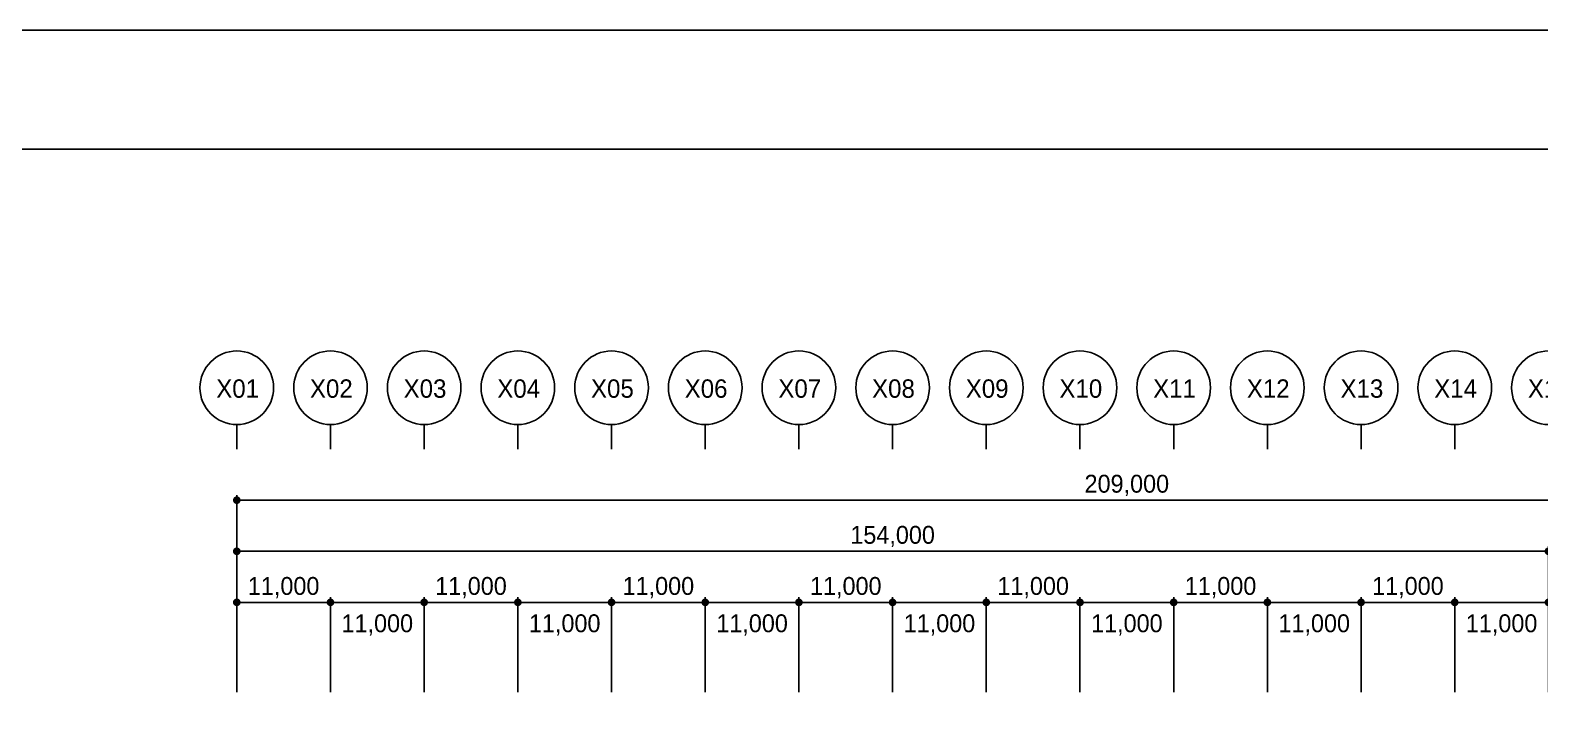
# Model space of a CAD drawing. Header units: millimetres. Extents: x 4754612 to 5801174, y 2368242 to 2777223.
# Drawn here: x 4883407 to 5060649, y 2645428 to 2724642 of the extents above; entities that cross this region are included whole.
import ezdxf
from ezdxf.enums import TextEntityAlignment as Align

# ---------------------------------------------------------------- set-up
doc = ezdxf.new("R2010")
doc.units = ezdxf.units.MM
doc.header["$LTSCALE"] = 1000
doc.layers.get('DEFPOINTS').update_dxf_attribs({"color": 151})
doc.layers.add('3 dim0', color=7, linetype='Continuous')
doc.layers.add('SYM-2', color=7, linetype='Continuous')
doc.layers.add('Guide-line', color=151, linetype='Continuous', plot=False)
doc.styles.add('AUDIT_D_190715091641-0', font='')
doc.styles.add('돋움', font='')
doc.styles.get('AUDIT_D_190715091641-0').set_extended_font_data('Dotum')
doc.styles.get('돋움').set_extended_font_data('Dotum')
doc.dimstyles.new('scale600', dxfattribs={"dimscale": 600, "dimtxt": 2, "dimasz": 1, "dimexe": 1, "dimexo": 2.5, "dimgap": 0.8, "dimtad": 1, "dimdec": 0, "dimzin": 0, "dimdsep": 46, "dimlunit": 6, "dimtxsty": 'AUDIT_D_190715091641-0', "dimblk": 'DOT', "dimcen": 0, "dimdle": 1, "dimclrd": 256, "dimclre": 256, "dimclrt": 3, "dimadec": 0, "dimazin": 0, "dimtfac": 1, "dimtdec": 0, "dimtix": 1, "dimtmove": 2, "dimatfit": 3, "dimldrblk": 'DOT', "dimfxl": 0, "dimtolj": 1, "dimtzin": 0, "dimarcsym": 0})

# ---------------------------------------------------------------- blocks, each defined once
blk = doc.blocks.new('xxxxxxxx')
at = {"layer": 'DEFPOINTS', "linetype": 'ByBlock'}
for points in [[(44842066, -10941107), (45346066, -10941107), (45346066, -11297507), (44842066, -11297507)], [(44856466, -10955083), (45292815, -10955083), (45292815, -11282683), (44856466, -11282683)]]:
    blk.add_lwpolyline(points, close=True, dxfattribs=at)
blk = doc.blocks.new('_Dot')
at = {"color": 0, "linetype": 'ByBlock', "lineweight": -2}
blk.add_line((-0.5, 0), (-1, 0), dxfattribs=at)
at = {"color": 0, "linetype": 'ByBlock', "const_width": 0.5}
blk.add_lwpolyline([(-0.25, 0, 1), (0.25, 0, 1)], format="xyb", close=True, dxfattribs=at)
blk = doc.blocks.new('*D82')
at = {"layer": '3 dim0', "lineweight": -2, "transparency": 16777216}
for p, q in [((4907663, 2646928), (4907663, 2664057)), ((5061663, 2646928), (5061663, 2664057)), ((5060763, 2663457), (4908563, 2663457))]:
    blk.add_line(p, q, dxfattribs=at)
at = {"layer": 'DEFPOINTS', "color": 0, "transparency": 16777216}
for p in [(4907663, 2663457), (4907663, 2645428), (5061663, 2645428)]:
    blk.add_point(p, dxfattribs=at)
at = {"layer": '3 dim0', "lineweight": -2, "transparency": 16777216, "xscale": 900, "yscale": 900, "zscale": 900, "rotation": 180}
blk.add_blockref('_Dot', (4907663, 2663457), dxfattribs=at)
at = {"layer": '3 dim0', "lineweight": -2, "transparency": 16777216, "xscale": 900, "yscale": 900, "zscale": 900}
blk.add_blockref('_Dot', (5061663, 2663457), dxfattribs=at)
at = {"layer": '3 dim0', "color": 3, "transparency": 16777216, "insert": (4984663, 2665191), "char_height": 2100, "attachment_point": 5, "style": 'AUDIT_D_190715091641-0'}
blk.add_mtext('\\A1;154,000', dxfattribs=at)
blk = doc.blocks.new('*D83')
at = {"layer": '3 dim0', "lineweight": -2, "transparency": 16777216}
for p, q in [((4907663, 2646928), (4907663, 2658057)), ((4917763, 2657457), (4908563, 2657457)), ((4918663, 2646928), (4918663, 2658057))]:
    blk.add_line(p, q, dxfattribs=at)
at = {"layer": 'DEFPOINTS', "color": 0, "transparency": 16777216}
for p in [(4907663, 2657457), (4907663, 2645428), (4918663, 2645428)]:
    blk.add_point(p, dxfattribs=at)
at = {"layer": '3 dim0', "lineweight": -2, "transparency": 16777216, "xscale": 900, "yscale": 900, "zscale": 900, "rotation": 180}
blk.add_blockref('_Dot', (4907663, 2657457), dxfattribs=at)
at = {"layer": '3 dim0', "lineweight": -2, "transparency": 16777216, "xscale": 900, "yscale": 900, "zscale": 900}
blk.add_blockref('_Dot', (4918663, 2657457), dxfattribs=at)
at = {"layer": '3 dim0', "color": 3, "transparency": 16777216, "insert": (4913163, 2659191), "char_height": 2100, "attachment_point": 5, "style": 'AUDIT_D_190715091641-0'}
blk.add_mtext('\\A1;11,000', dxfattribs=at)
blk = doc.blocks.new('*D84')
at = {"layer": '3 dim0', "lineweight": -2, "transparency": 16777216}
for p, q in [((4918663, 2646928), (4918663, 2658057)), ((4928763, 2657457), (4919563, 2657457)), ((4929663, 2646928), (4929663, 2658057))]:
    blk.add_line(p, q, dxfattribs=at)
at = {"layer": 'DEFPOINTS', "color": 0, "transparency": 16777216}
for p in [(4918663, 2657457), (4918663, 2645428), (4929663, 2645428)]:
    blk.add_point(p, dxfattribs=at)
at = {"layer": '3 dim0', "lineweight": -2, "transparency": 16777216, "xscale": 900, "yscale": 900, "zscale": 900, "rotation": 180}
blk.add_blockref('_Dot', (4918663, 2657457), dxfattribs=at)
at = {"layer": '3 dim0', "lineweight": -2, "transparency": 16777216, "xscale": 900, "yscale": 900, "zscale": 900}
blk.add_blockref('_Dot', (4929663, 2657457), dxfattribs=at)
at = {"layer": '3 dim0', "color": 3, "transparency": 16777216, "insert": (4924163, 2654807), "char_height": 2100, "attachment_point": 5, "style": 'AUDIT_D_190715091641-0'}
blk.add_mtext('\\A1;11,000', dxfattribs=at)
blk = doc.blocks.new('*D85')
at = {"layer": '3 dim0', "lineweight": -2, "transparency": 16777216}
for p, q in [((4940663, 2646928), (4940663, 2658057)), ((4950763, 2657457), (4941563, 2657457)), ((4951663, 2646928), (4951663, 2658057))]:
    blk.add_line(p, q, dxfattribs=at)
at = {"layer": 'DEFPOINTS', "color": 0, "transparency": 16777216}
for p in [(4940663, 2657457), (4940663, 2645428), (4951663, 2645428)]:
    blk.add_point(p, dxfattribs=at)
at = {"layer": '3 dim0', "lineweight": -2, "transparency": 16777216, "xscale": 900, "yscale": 900, "zscale": 900, "rotation": 180}
blk.add_blockref('_Dot', (4940663, 2657457), dxfattribs=at)
at = {"layer": '3 dim0', "lineweight": -2, "transparency": 16777216, "xscale": 900, "yscale": 900, "zscale": 900}
blk.add_blockref('_Dot', (4951663, 2657457), dxfattribs=at)
at = {"layer": '3 dim0', "color": 3, "transparency": 16777216, "insert": (4946163, 2654807), "char_height": 2100, "attachment_point": 5, "style": 'AUDIT_D_190715091641-0'}
blk.add_mtext('\\A1;11,000', dxfattribs=at)
blk = doc.blocks.new('*D86')
at = {"layer": '3 dim0', "lineweight": -2, "transparency": 16777216}
for p, q in [((4929663, 2646928), (4929663, 2658057)), ((4939763, 2657457), (4930563, 2657457)), ((4940663, 2646928), (4940663, 2658057))]:
    blk.add_line(p, q, dxfattribs=at)
at = {"layer": 'DEFPOINTS', "color": 0, "transparency": 16777216}
for p in [(4929663, 2657457), (4929663, 2645428), (4940663, 2645428)]:
    blk.add_point(p, dxfattribs=at)
at = {"layer": '3 dim0', "lineweight": -2, "transparency": 16777216, "xscale": 900, "yscale": 900, "zscale": 900, "rotation": 180}
blk.add_blockref('_Dot', (4929663, 2657457), dxfattribs=at)
at = {"layer": '3 dim0', "lineweight": -2, "transparency": 16777216, "xscale": 900, "yscale": 900, "zscale": 900}
blk.add_blockref('_Dot', (4940663, 2657457), dxfattribs=at)
at = {"layer": '3 dim0', "color": 3, "transparency": 16777216, "insert": (4935163, 2659191), "char_height": 2100, "attachment_point": 5, "style": 'AUDIT_D_190715091641-0'}
blk.add_mtext('\\A1;11,000', dxfattribs=at)
blk = doc.blocks.new('*D87')
at = {"layer": '3 dim0', "lineweight": -2, "transparency": 16777216}
for p, q in [((4962663, 2646928), (4962663, 2658057)), ((4972763, 2657457), (4963563, 2657457)), ((4973663, 2646928), (4973663, 2658057))]:
    blk.add_line(p, q, dxfattribs=at)
at = {"layer": 'DEFPOINTS', "color": 0, "transparency": 16777216}
for p in [(4962663, 2657457), (4962663, 2645428), (4973663, 2645428)]:
    blk.add_point(p, dxfattribs=at)
at = {"layer": '3 dim0', "lineweight": -2, "transparency": 16777216, "xscale": 900, "yscale": 900, "zscale": 900, "rotation": 180}
blk.add_blockref('_Dot', (4962663, 2657457), dxfattribs=at)
at = {"layer": '3 dim0', "lineweight": -2, "transparency": 16777216, "xscale": 900, "yscale": 900, "zscale": 900}
blk.add_blockref('_Dot', (4973663, 2657457), dxfattribs=at)
at = {"layer": '3 dim0', "color": 3, "transparency": 16777216, "insert": (4968163, 2654807), "char_height": 2100, "attachment_point": 5, "style": 'AUDIT_D_190715091641-0'}
blk.add_mtext('\\A1;11,000', dxfattribs=at)
blk = doc.blocks.new('*D88')
at = {"layer": '3 dim0', "lineweight": -2, "transparency": 16777216}
for p, q in [((4951663, 2646928), (4951663, 2658057)), ((4961763, 2657457), (4952563, 2657457)), ((4962663, 2646928), (4962663, 2658057))]:
    blk.add_line(p, q, dxfattribs=at)
at = {"layer": 'DEFPOINTS', "color": 0, "transparency": 16777216}
for p in [(4951663, 2657457), (4951663, 2645428), (4962663, 2645428)]:
    blk.add_point(p, dxfattribs=at)
at = {"layer": '3 dim0', "lineweight": -2, "transparency": 16777216, "xscale": 900, "yscale": 900, "zscale": 900, "rotation": 180}
blk.add_blockref('_Dot', (4951663, 2657457), dxfattribs=at)
at = {"layer": '3 dim0', "lineweight": -2, "transparency": 16777216, "xscale": 900, "yscale": 900, "zscale": 900}
blk.add_blockref('_Dot', (4962663, 2657457), dxfattribs=at)
at = {"layer": '3 dim0', "color": 3, "transparency": 16777216, "insert": (4957163, 2659191), "char_height": 2100, "attachment_point": 5, "style": 'AUDIT_D_190715091641-0'}
blk.add_mtext('\\A1;11,000', dxfattribs=at)
blk = doc.blocks.new('*D89')
at = {"layer": '3 dim0', "lineweight": -2, "transparency": 16777216}
for p, q in [((4984663, 2646928), (4984663, 2658057)), ((4994763, 2657457), (4985563, 2657457)), ((4995663, 2646928), (4995663, 2658057))]:
    blk.add_line(p, q, dxfattribs=at)
at = {"layer": 'DEFPOINTS', "color": 0, "transparency": 16777216}
for p in [(4984663, 2657457), (4984663, 2645428), (4995663, 2645428)]:
    blk.add_point(p, dxfattribs=at)
at = {"layer": '3 dim0', "lineweight": -2, "transparency": 16777216, "xscale": 900, "yscale": 900, "zscale": 900, "rotation": 180}
blk.add_blockref('_Dot', (4984663, 2657457), dxfattribs=at)
at = {"layer": '3 dim0', "lineweight": -2, "transparency": 16777216, "xscale": 900, "yscale": 900, "zscale": 900}
blk.add_blockref('_Dot', (4995663, 2657457), dxfattribs=at)
at = {"layer": '3 dim0', "color": 3, "transparency": 16777216, "insert": (4990163, 2654807), "char_height": 2100, "attachment_point": 5, "style": 'AUDIT_D_190715091641-0'}
blk.add_mtext('\\A1;11,000', dxfattribs=at)
blk = doc.blocks.new('*D90')
at = {"layer": '3 dim0', "lineweight": -2, "transparency": 16777216}
for p, q in [((4973663, 2646928), (4973663, 2658057)), ((4983763, 2657457), (4974563, 2657457)), ((4984663, 2646928), (4984663, 2658057))]:
    blk.add_line(p, q, dxfattribs=at)
at = {"layer": 'DEFPOINTS', "color": 0, "transparency": 16777216}
for p in [(4973663, 2657457), (4973663, 2645428), (4984663, 2645428)]:
    blk.add_point(p, dxfattribs=at)
at = {"layer": '3 dim0', "lineweight": -2, "transparency": 16777216, "xscale": 900, "yscale": 900, "zscale": 900, "rotation": 180}
blk.add_blockref('_Dot', (4973663, 2657457), dxfattribs=at)
at = {"layer": '3 dim0', "lineweight": -2, "transparency": 16777216, "xscale": 900, "yscale": 900, "zscale": 900}
blk.add_blockref('_Dot', (4984663, 2657457), dxfattribs=at)
at = {"layer": '3 dim0', "color": 3, "transparency": 16777216, "insert": (4979163, 2659191), "char_height": 2100, "attachment_point": 5, "style": 'AUDIT_D_190715091641-0'}
blk.add_mtext('\\A1;11,000', dxfattribs=at)
blk = doc.blocks.new('*D91')
at = {"layer": '3 dim0', "lineweight": -2, "transparency": 16777216}
for p, q in [((5006663, 2646928), (5006663, 2658057)), ((5016763, 2657457), (5007563, 2657457)), ((5017663, 2646928), (5017663, 2658057))]:
    blk.add_line(p, q, dxfattribs=at)
at = {"layer": 'DEFPOINTS', "color": 0, "transparency": 16777216}
for p in [(5006663, 2657457), (5006663, 2645428), (5017663, 2645428)]:
    blk.add_point(p, dxfattribs=at)
at = {"layer": '3 dim0', "lineweight": -2, "transparency": 16777216, "xscale": 900, "yscale": 900, "zscale": 900, "rotation": 180}
blk.add_blockref('_Dot', (5006663, 2657457), dxfattribs=at)
at = {"layer": '3 dim0', "lineweight": -2, "transparency": 16777216, "xscale": 900, "yscale": 900, "zscale": 900}
blk.add_blockref('_Dot', (5017663, 2657457), dxfattribs=at)
at = {"layer": '3 dim0', "color": 3, "transparency": 16777216, "insert": (5012163, 2654807), "char_height": 2100, "attachment_point": 5, "style": 'AUDIT_D_190715091641-0'}
blk.add_mtext('\\A1;11,000', dxfattribs=at)
blk = doc.blocks.new('*D92')
at = {"layer": '3 dim0', "lineweight": -2, "transparency": 16777216}
for p, q in [((4995663, 2646928), (4995663, 2658057)), ((5005763, 2657457), (4996563, 2657457)), ((5006663, 2646928), (5006663, 2658057))]:
    blk.add_line(p, q, dxfattribs=at)
at = {"layer": 'DEFPOINTS', "color": 0, "transparency": 16777216}
for p in [(4995663, 2657457), (4995663, 2645428), (5006663, 2645428)]:
    blk.add_point(p, dxfattribs=at)
at = {"layer": '3 dim0', "lineweight": -2, "transparency": 16777216, "xscale": 900, "yscale": 900, "zscale": 900, "rotation": 180}
blk.add_blockref('_Dot', (4995663, 2657457), dxfattribs=at)
at = {"layer": '3 dim0', "lineweight": -2, "transparency": 16777216, "xscale": 900, "yscale": 900, "zscale": 900}
blk.add_blockref('_Dot', (5006663, 2657457), dxfattribs=at)
at = {"layer": '3 dim0', "color": 3, "transparency": 16777216, "insert": (5001163, 2659191), "char_height": 2100, "attachment_point": 5, "style": 'AUDIT_D_190715091641-0'}
blk.add_mtext('\\A1;11,000', dxfattribs=at)
blk = doc.blocks.new('*D93')
at = {"layer": '3 dim0', "lineweight": -2, "transparency": 16777216}
for p, q in [((5028663, 2646928), (5028663, 2658057)), ((5038763, 2657457), (5029563, 2657457)), ((5039663, 2646928), (5039663, 2658057))]:
    blk.add_line(p, q, dxfattribs=at)
at = {"layer": 'DEFPOINTS', "color": 0, "transparency": 16777216}
for p in [(5028663, 2657457), (5028663, 2645428), (5039663, 2645428)]:
    blk.add_point(p, dxfattribs=at)
at = {"layer": '3 dim0', "lineweight": -2, "transparency": 16777216, "xscale": 900, "yscale": 900, "zscale": 900, "rotation": 180}
blk.add_blockref('_Dot', (5028663, 2657457), dxfattribs=at)
at = {"layer": '3 dim0', "lineweight": -2, "transparency": 16777216, "xscale": 900, "yscale": 900, "zscale": 900}
blk.add_blockref('_Dot', (5039663, 2657457), dxfattribs=at)
at = {"layer": '3 dim0', "color": 3, "transparency": 16777216, "insert": (5034163, 2654807), "char_height": 2100, "attachment_point": 5, "style": 'AUDIT_D_190715091641-0'}
blk.add_mtext('\\A1;11,000', dxfattribs=at)
blk = doc.blocks.new('*D94')
at = {"layer": '3 dim0', "lineweight": -2, "transparency": 16777216}
for p, q in [((5017663, 2646928), (5017663, 2658057)), ((5027763, 2657457), (5018563, 2657457)), ((5028663, 2646928), (5028663, 2658057))]:
    blk.add_line(p, q, dxfattribs=at)
at = {"layer": 'DEFPOINTS', "color": 0, "transparency": 16777216}
for p in [(5017663, 2657457), (5017663, 2645428), (5028663, 2645428)]:
    blk.add_point(p, dxfattribs=at)
at = {"layer": '3 dim0', "lineweight": -2, "transparency": 16777216, "xscale": 900, "yscale": 900, "zscale": 900, "rotation": 180}
blk.add_blockref('_Dot', (5017663, 2657457), dxfattribs=at)
at = {"layer": '3 dim0', "lineweight": -2, "transparency": 16777216, "xscale": 900, "yscale": 900, "zscale": 900}
blk.add_blockref('_Dot', (5028663, 2657457), dxfattribs=at)
at = {"layer": '3 dim0', "color": 3, "transparency": 16777216, "insert": (5023163, 2659191), "char_height": 2100, "attachment_point": 5, "style": 'AUDIT_D_190715091641-0'}
blk.add_mtext('\\A1;11,000', dxfattribs=at)
blk = doc.blocks.new('*D95')
at = {"layer": '3 dim0', "lineweight": -2, "transparency": 16777216}
for p, q in [((5050663, 2646928), (5050663, 2658057)), ((5060763, 2657457), (5051563, 2657457)), ((5061663, 2646928), (5061663, 2658057))]:
    blk.add_line(p, q, dxfattribs=at)
at = {"layer": 'DEFPOINTS', "color": 0, "transparency": 16777216}
for p in [(5050663, 2657457), (5050663, 2645428), (5061663, 2645428)]:
    blk.add_point(p, dxfattribs=at)
at = {"layer": '3 dim0', "lineweight": -2, "transparency": 16777216, "xscale": 900, "yscale": 900, "zscale": 900, "rotation": 180}
blk.add_blockref('_Dot', (5050663, 2657457), dxfattribs=at)
at = {"layer": '3 dim0', "lineweight": -2, "transparency": 16777216, "xscale": 900, "yscale": 900, "zscale": 900}
blk.add_blockref('_Dot', (5061663, 2657457), dxfattribs=at)
at = {"layer": '3 dim0', "color": 3, "transparency": 16777216, "insert": (5056163, 2654807), "char_height": 2100, "attachment_point": 5, "style": 'AUDIT_D_190715091641-0'}
blk.add_mtext('\\A1;11,000', dxfattribs=at)
blk = doc.blocks.new('*D96')
at = {"layer": '3 dim0', "lineweight": -2, "transparency": 16777216}
for p, q in [((5039663, 2646928), (5039663, 2658057)), ((5049763, 2657457), (5040563, 2657457)), ((5050663, 2646928), (5050663, 2658057))]:
    blk.add_line(p, q, dxfattribs=at)
at = {"layer": 'DEFPOINTS', "color": 0, "transparency": 16777216}
for p in [(5039663, 2657457), (5039663, 2645428), (5050663, 2645428)]:
    blk.add_point(p, dxfattribs=at)
at = {"layer": '3 dim0', "lineweight": -2, "transparency": 16777216, "xscale": 900, "yscale": 900, "zscale": 900, "rotation": 180}
blk.add_blockref('_Dot', (5039663, 2657457), dxfattribs=at)
at = {"layer": '3 dim0', "lineweight": -2, "transparency": 16777216, "xscale": 900, "yscale": 900, "zscale": 900}
blk.add_blockref('_Dot', (5050663, 2657457), dxfattribs=at)
at = {"layer": '3 dim0', "color": 3, "transparency": 16777216, "insert": (5045163, 2659191), "char_height": 2100, "attachment_point": 5, "style": 'AUDIT_D_190715091641-0'}
blk.add_mtext('\\A1;11,000', dxfattribs=at)
blk = doc.blocks.new('*D98')
at = {"layer": '3 dim0', "lineweight": -2, "transparency": 16777216}
for p, q in [((4907663, 2646928), (4907663, 2670057)), ((5115763, 2669457), (4908563, 2669457)), ((5116663, 2646928), (5116663, 2670057))]:
    blk.add_line(p, q, dxfattribs=at)
at = {"layer": 'DEFPOINTS', "color": 0, "transparency": 16777216}
for p in [(4907663, 2669457), (4907663, 2645428), (5116663, 2645428)]:
    blk.add_point(p, dxfattribs=at)
at = {"layer": '3 dim0', "lineweight": -2, "transparency": 16777216, "xscale": 900, "yscale": 900, "zscale": 900, "rotation": 180}
blk.add_blockref('_Dot', (4907663, 2669457), dxfattribs=at)
at = {"layer": '3 dim0', "lineweight": -2, "transparency": 16777216, "xscale": 900, "yscale": 900, "zscale": 900}
blk.add_blockref('_Dot', (5116663, 2669457), dxfattribs=at)
at = {"layer": '3 dim0', "color": 3, "transparency": 16777216, "insert": (5012163, 2671191), "char_height": 2100, "attachment_point": 5, "style": 'AUDIT_D_190715091641-0'}
blk.add_mtext('\\A1;209,000', dxfattribs=at)

msp = doc.modelspace()

# ---------------------------------------------------------------- linework, layer by layer
at = {"layer": 'SYM-2'}
for p, q in [((4907663.3, 2678337.2), (4907663.3, 2675457.2)), ((4918663.3, 2678337.2), (4918663.3, 2675457.2)), ((4929663.3, 2678337.2), (4929663.3, 2675457.2)), ((4940663.3, 2678337.2), (4940663.3, 2675457.2)), ((4951663.3, 2678337.2), (4951663.3, 2675457.2)), ((4962663.3, 2678337.2), (4962663.3, 2675457.2)), ((4973663.3, 2678337.2), (4973663.3, 2675457.2)), ((4984663.3, 2678337.2), (4984663.3, 2675457.2)), ((4995663.3, 2678337.2), (4995663.3, 2675457.2)), ((5006663.3, 2678337.2), (5006663.3, 2675457.2)), ((5017663.3, 2678337.2), (5017663.3, 2675457.2)), ((5028663.3, 2678337.2), (5028663.3, 2675457.2)), ((5039663.3, 2678337.2), (5039663.3, 2675457.2)), ((5050663.3, 2678337.2), (5050663.3, 2675457.2))]:
    msp.add_line(p, q, dxfattribs=at)
for centre in [(4907663.3, 2682657.2), (4918663.3, 2682657.2), (4929663.3, 2682657.2), (4940663.3, 2682657.2), (4951663.3, 2682657.2), (4962663.3, 2682657.2), (4973663.3, 2682657.2), (4984663.3, 2682657.2), (4995663.3, 2682657.2), (5006663.3, 2682657.2), (5017663.3, 2682657.2), (5028663.3, 2682657.2), (5039663.3, 2682657.2), (5050663.3, 2682657.2), (5061663.3, 2682657.2)]:
    msp.add_circle(centre, 4320, dxfattribs=at)

# ---------------------------------------------------------------- block references
at = {"layer": 'Guide-line'}
msp.add_blockref('xxxxxxxx', (-40048892.161, 13665748.774), dxfattribs=at)

# ---------------------------------------------------------------- texts
at = {"layer": 'SYM-2', "color": 3, "style": '돋움'}
for s, p in [('X01', (4907762.863, 2682559.633)), ('X02', (4918762.863, 2682559.633)), ('X03', (4929762.863, 2682559.633)), ('X04', (4940762.863, 2682559.633)), ('X05', (4951762.863, 2682559.633)), ('X06', (4962762.863, 2682559.633)), ('X07', (4973762.863, 2682559.633)), ('X08', (4984762.863, 2682559.633)), ('X09', (4995762.863, 2682559.633)), ('X10', (5006762.863, 2682559.633)), ('X11', (5017762.863, 2682559.633)), ('X12', (5028762.863, 2682559.633)), ('X13', (5039762.863, 2682559.633)), ('X14', (5050762.863, 2682559.633)), ('X15', (5061762.863, 2682559.633))]:
    msp.add_text(s, height=2160, dxfattribs=at).set_placement(p, align=Align.MIDDLE_CENTER)

# ---------------------------------------------------------------- dimensions: what is measured, and where the dimension line sits
at = {"layer": '3 dim0'}
for base, p1, p2, picture, middle in [((4907663.3, 2669457.2), (5116663.3, 2645427.791), (4907663.3, 2645427.791), '*D98', (5012163.3, 2671190.931)), ((4907663.3, 2663457.2), (5061663.3, 2645427.791), (4907663.3, 2645427.791), '*D82', (4984663.3, 2665190.931)), ((4907663.3, 2657457.2), (4918663.3, 2645427.791), (4907663.3, 2645427.791), '*D83', (4913163.3, 2659190.931)), ((4929663.3, 2657457.2), (4940663.3, 2645427.791), (4929663.3, 2645427.791), '*D86', (4935163.3, 2659190.931)), ((4951663.3, 2657457.2), (4962663.3, 2645427.791), (4951663.3, 2645427.791), '*D88', (4957163.3, 2659190.931)), ((4973663.3, 2657457.2), (4984663.3, 2645427.791), (4973663.3, 2645427.791), '*D90', (4979163.3, 2659190.931)), ((4995663.3, 2657457.2), (5006663.3, 2645427.791), (4995663.3, 2645427.791), '*D92', (5001163.3, 2659190.931)), ((5017663.3, 2657457.2), (5028663.3, 2645427.791), (5017663.3, 2645427.791), '*D94', (5023163.3, 2659190.931)), ((5039663.3, 2657457.2), (5050663.3, 2645427.791), (5039663.3, 2645427.791), '*D96', (5045163.3, 2659190.931))]:
    dim = msp.add_linear_dim(base=base, p1=p1, p2=p2, angle=180, dimstyle='scale600', override={"dimtxt": 3.5, "dimasz": 1.5}, dxfattribs=at)
    dim.commit()
    dim.dimension.update_dxf_attribs({"geometry": picture, "text_midpoint": middle})
for base, p1, p2, picture, middle in [((4918663.3, 2657457.2), (4929663.3, 2645427.791), (4918663.3, 2645427.791), '*D84', (4924163.3, 2654806.778)), ((4940663.3, 2657457.2), (4951663.3, 2645427.791), (4940663.3, 2645427.791), '*D85', (4946163.3, 2654806.778)), ((4962663.3, 2657457.2), (4973663.3, 2645427.791), (4962663.3, 2645427.791), '*D87', (4968163.3, 2654806.778)), ((4984663.3, 2657457.2), (4995663.3, 2645427.791), (4984663.3, 2645427.791), '*D89', (4990163.3, 2654806.778)), ((5006663.3, 2657457.2), (5017663.3, 2645427.791), (5006663.3, 2645427.791), '*D91', (5012163.3, 2654806.778)), ((5028663.3, 2657457.2), (5039663.3, 2645427.791), (5028663.3, 2645427.791), '*D93', (5034163.3, 2654806.778)), ((5050663.3, 2657457.2), (5061663.3, 2645427.791), (5050663.3, 2645427.791), '*D95', (5056163.3, 2654806.778))]:
    dim = msp.add_linear_dim(base=base, p1=p1, p2=p2, angle=180, dimstyle='scale600', override={"dimtxt": 3.5, "dimasz": 1.5}, dxfattribs=at)
    dim.commit()
    dim.dimension.update_dxf_attribs({"geometry": picture, "text_midpoint": middle, "dimtype": 160})

doc.saveas('drawing.dxf')
